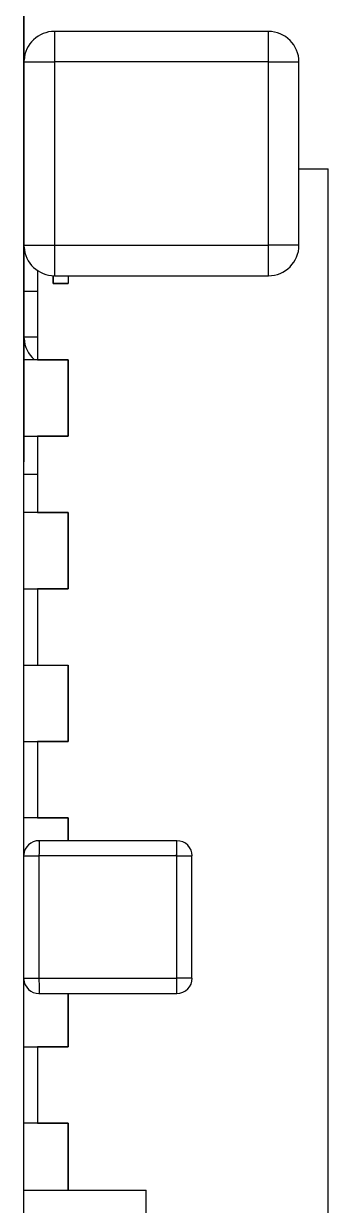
# Model space of a CAD drawing. Extents: x 77 to 183, y 92 to 133.
# Drawn here: x 175.457 to 176.453, y 106.821 to 110.691 of the extents above; entities that cross this region are included whole.
import ezdxf

# ---------------------------------------------------------------- set-up
doc = ezdxf.new("R2010")
doc.units = 0
doc.layers.add('View005', color=7, linetype='CONTINUOUS')

msp = doc.modelspace()

# ---------------------------------------------------------------- linework, layer by layer
at = {"layer": 'View005'}
for p, q in [((175.458, 97.8653), (175.458, 117.865)), ((175.458, 97.8653), (175.458, 117.865)), ((175.458, 110.765), (175.458, 109.765)), ((175.458, 110.765), (175.458, 109.765)), ((175.458, 110.765), (175.458, 109.765)), ((175.458, 110.765), (175.458, 109.765)), ((176.257, 110.665), (175.558, 110.665)), ((176.257, 110.665), (175.558, 110.665)), ((176.257, 110.665), (175.558, 110.665)), ((176.257, 110.665), (175.558, 110.665)), ((176.257, 110.665), (175.558, 110.665)), ((176.257, 110.665), (175.558, 110.665)), ((175.558, 110.565), (175.558, 109.965)), ((176.257, 110.565), (175.558, 110.565)), ((176.257, 110.565), (175.558, 110.565)), ((175.558, 110.565), (175.558, 109.965)), ((175.558, 110.565), (175.558, 109.965)), ((176.257, 110.565), (175.558, 110.565)), ((176.257, 110.565), (175.558, 110.565)), ((175.558, 110.565), (175.558, 109.965)), ((175.558, 110.565), (175.558, 109.965)), ((176.257, 110.565), (175.558, 110.565)), ((175.558, 110.565), (175.558, 109.965)), ((176.257, 110.565), (175.558, 110.565)), ((176.257, 109.965), (176.257, 110.565)), ((176.257, 109.965), (176.257, 110.565)), ((176.257, 109.965), (176.257, 110.565)), ((176.257, 109.965), (176.257, 110.565)), ((176.257, 109.965), (176.257, 110.565)), ((176.257, 109.965), (176.257, 110.565)), ((176.357, 109.965), (176.357, 110.565)), ((176.357, 109.965), (176.357, 110.565)), ((176.357, 109.965), (176.357, 110.565)), ((176.357, 109.965), (176.357, 110.565)), ((176.357, 109.965), (176.357, 110.565)), ((176.357, 109.965), (176.357, 110.565)), ((176.357, 110.215), (176.452, 110.215)), ((176.357, 110.215), (176.452, 110.215)), ((176.357, 110.215), (176.452, 110.215)), ((176.357, 110.215), (176.452, 110.215)), ((176.357, 110.215), (176.452, 110.215)), ((176.357, 110.215), (176.452, 110.215)), ((176.357, 110.215), (176.452, 110.215)), ((176.357, 110.215), (176.452, 110.215)), ((176.357, 110.215), (176.452, 110.215)), ((176.357, 110.215), (176.452, 110.215)), ((176.453, 105.215), (176.452, 110.215)), ((176.453, 105.215), (176.452, 110.215)), ((176.453, 105.215), (176.452, 110.215)), ((176.453, 105.215), (176.452, 110.215)), ((176.453, 105.215), (176.452, 110.215)), ((176.453, 105.215), (176.452, 110.215)), ((176.453, 105.215), (176.452, 110.215)), ((176.453, 105.215), (176.452, 110.215)), ((176.453, 105.215), (176.452, 110.215)), ((176.453, 105.215), (176.452, 110.215)), ((175.461, 109.94), (175.458, 109.94)), ((175.458, 109.94), (175.458, 109.94)), ((175.461, 109.94), (175.458, 109.94)), ((175.458, 109.94), (175.458, 109.94)), ((175.461, 109.94), (175.458, 109.94)), ((175.458, 109.94), (175.458, 109.94)), ((175.461, 109.94), (175.458, 109.94)), ((175.458, 109.94), (175.458, 109.94)), ((175.461, 109.94), (175.458, 109.94)), ((175.458, 109.94), (175.458, 109.94)), ((175.461, 109.94), (175.458, 109.94)), ((175.458, 109.94), (175.458, 109.94)), ((175.461, 109.94), (175.458, 109.94)), ((175.458, 109.94), (175.458, 109.94)), ((175.461, 109.94), (175.458, 109.94)), ((175.458, 109.94), (175.458, 109.94)), ((175.461, 109.94), (175.458, 109.94)), ((175.458, 109.94), (175.458, 109.94)), ((175.461, 109.94), (175.458, 109.94)), ((175.458, 109.94), (175.458, 109.94)), ((175.558, 109.965), (176.257, 109.965)), ((175.558, 109.965), (176.257, 109.965)), ((175.558, 109.965), (176.257, 109.965)), ((175.558, 109.965), (176.257, 109.965)), ((175.558, 109.965), (176.257, 109.965)), ((175.558, 109.965), (176.257, 109.965)), ((175.502, 109.882), (175.502, 109.59)), ((175.502, 109.882), (175.502, 109.59)), ((175.502, 109.882), (175.502, 109.59)), ((175.502, 109.882), (175.502, 109.59)), ((175.502, 109.882), (175.502, 109.59)), ((175.502, 109.882), (175.502, 109.59)), ((175.502, 109.882), (175.502, 109.59)), ((175.502, 109.882), (175.502, 109.59)), ((175.502, 109.882), (175.502, 109.59)), ((175.502, 109.882), (175.502, 109.59)), ((175.553, 109.865), (175.553, 109.84)), ((175.553, 109.84), (175.553, 109.865)), ((175.553, 109.865), (175.553, 109.84)), ((175.553, 109.84), (175.553, 109.865)), ((175.553, 109.865), (175.553, 109.84)), ((175.553, 109.865), (175.553, 109.84)), ((175.553, 109.84), (175.553, 109.865)), ((175.553, 109.84), (175.553, 109.865)), ((175.553, 109.865), (175.553, 109.84)), ((175.553, 109.865), (175.553, 109.84)), ((175.553, 109.84), (175.553, 109.865)), ((175.553, 109.84), (175.553, 109.865)), ((175.553, 109.865), (175.553, 109.84)), ((175.553, 109.865), (175.553, 109.84)), ((175.553, 109.84), (175.553, 109.865)), ((175.553, 109.84), (175.553, 109.865)), ((175.553, 109.865), (175.553, 109.84)), ((175.553, 109.865), (175.553, 109.84)), ((175.553, 109.84), (175.553, 109.865)), ((175.553, 109.84), (175.553, 109.865)), ((175.558, 109.865), (176.257, 109.865)), ((175.558, 109.865), (176.257, 109.865)), ((175.558, 109.865), (176.257, 109.865)), ((175.558, 109.865), (176.257, 109.865)), ((175.558, 109.865), (176.257, 109.865)), ((175.558, 109.865), (176.257, 109.865)), ((175.602, 109.865), (175.602, 109.84)), ((175.602, 109.865), (175.602, 109.84)), ((175.602, 109.865), (175.602, 109.84)), ((175.602, 109.865), (175.602, 109.84)), ((175.602, 109.865), (175.602, 109.84)), ((175.602, 109.865), (175.602, 109.84)), ((175.602, 109.865), (175.602, 109.84)), ((175.602, 109.865), (175.602, 109.84)), ((175.602, 109.865), (175.602, 109.84)), ((175.602, 109.865), (175.602, 109.84)), ((175.602, 109.865), (175.602, 109.84)), ((175.602, 109.865), (175.602, 109.84)), ((175.602, 109.865), (175.602, 109.84)), ((175.602, 109.865), (175.602, 109.84)), ((175.602, 109.865), (175.602, 109.84)), ((175.602, 109.865), (175.602, 109.84)), ((175.602, 109.865), (175.602, 109.84)), ((175.602, 109.865), (175.602, 109.84)), ((175.602, 109.865), (175.602, 109.84)), ((175.602, 109.865), (175.602, 109.84)), ((175.553, 109.84), (175.602, 109.84)), ((175.602, 109.84), (175.553, 109.84)), ((175.553, 109.84), (175.602, 109.84)), ((175.602, 109.84), (175.553, 109.84)), ((175.553, 109.84), (175.602, 109.84)), ((175.553, 109.84), (175.602, 109.84)), ((175.602, 109.84), (175.553, 109.84)), ((175.602, 109.84), (175.553, 109.84)), ((175.553, 109.84), (175.602, 109.84)), ((175.553, 109.84), (175.602, 109.84)), ((175.602, 109.84), (175.553, 109.84)), ((175.602, 109.84), (175.553, 109.84)), ((175.553, 109.84), (175.602, 109.84)), ((175.553, 109.84), (175.602, 109.84)), ((175.602, 109.84), (175.553, 109.84)), ((175.602, 109.84), (175.553, 109.84)), ((175.553, 109.84), (175.602, 109.84)), ((175.553, 109.84), (175.602, 109.84)), ((175.602, 109.84), (175.553, 109.84)), ((175.602, 109.84), (175.553, 109.84)), ((175.458, 109.815), (175.458, 109.815)), ((175.458, 109.815), (175.502, 109.815)), ((175.458, 109.815), (175.458, 109.815)), ((175.458, 109.815), (175.502, 109.815)), ((175.458, 109.815), (175.458, 109.815)), ((175.458, 109.815), (175.502, 109.815)), ((175.458, 109.815), (175.458, 109.815)), ((175.458, 109.815), (175.502, 109.815)), ((175.458, 109.815), (175.458, 109.815)), ((175.458, 109.815), (175.502, 109.815)), ((175.458, 109.815), (175.458, 109.815)), ((175.458, 109.815), (175.502, 109.815)), ((175.458, 109.815), (175.458, 109.815)), ((175.458, 109.815), (175.502, 109.815)), ((175.458, 109.815), (175.458, 109.815)), ((175.458, 109.815), (175.502, 109.815)), ((175.458, 109.815), (175.458, 109.815)), ((175.458, 109.815), (175.502, 109.815)), ((175.458, 109.815), (175.458, 109.815)), ((175.458, 109.815), (175.502, 109.815)), ((175.458, 109.765), (175.458, 109.756)), ((175.458, 109.765), (175.458, 109.756)), ((175.458, 109.765), (175.458, 109.765)), ((175.458, 109.765), (175.458, 109.756)), ((175.458, 109.765), (175.458, 109.756)), ((175.458, 109.765), (175.458, 109.765)), ((175.458, 109.756), (175.458, 109.756)), ((175.458, 109.756), (175.458, 109.756)), ((175.458, 109.733), (175.458, 109.733)), ((175.458, 109.733), (175.458, 109.733)), ((175.602, 109.59), (175.458, 109.59)), ((175.458, 109.59), (175.458, 109.59)), ((175.602, 109.59), (175.458, 109.59)), ((175.458, 109.59), (175.458, 109.59)), ((175.602, 109.59), (175.458, 109.59)), ((175.458, 109.59), (175.458, 109.59)), ((175.602, 109.59), (175.458, 109.59)), ((175.458, 109.59), (175.458, 109.59)), ((175.602, 109.59), (175.458, 109.59)), ((175.458, 109.59), (175.458, 109.59)), ((175.602, 109.59), (175.458, 109.59)), ((175.458, 109.59), (175.458, 109.59)), ((175.602, 109.59), (175.458, 109.59)), ((175.458, 109.59), (175.458, 109.59)), ((175.602, 109.59), (175.458, 109.59)), ((175.458, 109.59), (175.458, 109.59)), ((175.602, 109.59), (175.458, 109.59)), ((175.458, 109.59), (175.458, 109.59)), ((175.602, 109.59), (175.458, 109.59)), ((175.458, 109.59), (175.458, 109.59)), ((175.502, 109.59), (175.602, 109.59)), ((175.502, 109.59), (175.602, 109.59)), ((175.502, 109.59), (175.602, 109.59)), ((175.502, 109.59), (175.602, 109.59)), ((175.502, 109.59), (175.602, 109.59)), ((175.502, 109.59), (175.602, 109.59)), ((175.502, 109.59), (175.602, 109.59)), ((175.502, 109.59), (175.602, 109.59)), ((175.502, 109.59), (175.602, 109.59)), ((175.502, 109.59), (175.602, 109.59)), ((175.602, 109.34), (175.602, 109.59)), ((175.602, 109.59), (175.602, 109.34)), ((175.602, 109.34), (175.602, 109.59)), ((175.602, 109.59), (175.602, 109.34)), ((175.602, 109.34), (175.602, 109.59)), ((175.602, 109.34), (175.602, 109.59)), ((175.602, 109.59), (175.602, 109.34)), ((175.602, 109.59), (175.602, 109.34)), ((175.602, 109.34), (175.602, 109.59)), ((175.602, 109.34), (175.602, 109.59)), ((175.602, 109.59), (175.602, 109.34)), ((175.602, 109.59), (175.602, 109.34)), ((175.602, 109.34), (175.602, 109.59)), ((175.602, 109.34), (175.602, 109.59)), ((175.602, 109.59), (175.602, 109.34)), ((175.602, 109.59), (175.602, 109.34)), ((175.602, 109.34), (175.602, 109.59)), ((175.602, 109.34), (175.602, 109.59)), ((175.602, 109.59), (175.602, 109.34)), ((175.602, 109.59), (175.602, 109.34)), ((175.458, 109.34), (175.458, 109.34)), ((175.458, 109.34), (175.602, 109.34)), ((175.458, 109.34), (175.458, 109.34)), ((175.458, 109.34), (175.602, 109.34)), ((175.458, 109.34), (175.458, 109.34)), ((175.458, 109.34), (175.602, 109.34)), ((175.458, 109.34), (175.458, 109.34)), ((175.458, 109.34), (175.602, 109.34)), ((175.458, 109.34), (175.458, 109.34)), ((175.458, 109.34), (175.602, 109.34)), ((175.458, 109.34), (175.458, 109.34)), ((175.458, 109.34), (175.602, 109.34)), ((175.458, 109.34), (175.458, 109.34)), ((175.458, 109.34), (175.602, 109.34)), ((175.458, 109.34), (175.458, 109.34)), ((175.458, 109.34), (175.602, 109.34)), ((175.458, 109.34), (175.458, 109.34)), ((175.458, 109.34), (175.602, 109.34)), ((175.458, 109.34), (175.458, 109.34)), ((175.458, 109.34), (175.602, 109.34)), ((175.602, 109.34), (175.502, 109.34)), ((175.502, 109.34), (175.502, 109.09)), ((175.602, 109.34), (175.502, 109.34)), ((175.502, 109.34), (175.502, 109.09)), ((175.602, 109.34), (175.502, 109.34)), ((175.502, 109.34), (175.502, 109.09)), ((175.502, 109.34), (175.502, 109.09)), ((175.602, 109.34), (175.502, 109.34)), ((175.602, 109.34), (175.502, 109.34)), ((175.502, 109.34), (175.502, 109.09)), ((175.502, 109.34), (175.502, 109.09)), ((175.602, 109.34), (175.502, 109.34)), ((175.602, 109.34), (175.502, 109.34)), ((175.502, 109.34), (175.502, 109.09)), ((175.502, 109.34), (175.502, 109.09)), ((175.602, 109.34), (175.502, 109.34)), ((175.602, 109.34), (175.502, 109.34)), ((175.502, 109.34), (175.502, 109.09)), ((175.502, 109.34), (175.502, 109.09)), ((175.602, 109.34), (175.502, 109.34)), ((175.458, 109.256), (175.458, 109.256)), ((175.458, 109.256), (175.458, 109.256)), ((175.458, 109.215), (175.458, 109.215)), ((175.458, 109.215), (175.502, 109.215)), ((175.458, 109.215), (175.458, 109.215)), ((175.458, 109.215), (175.502, 109.215)), ((175.458, 109.215), (175.458, 109.215)), ((175.458, 109.215), (175.502, 109.215)), ((175.458, 109.215), (175.458, 109.215)), ((175.458, 109.215), (175.502, 109.215)), ((175.458, 109.215), (175.458, 109.215)), ((175.458, 109.215), (175.502, 109.215)), ((175.458, 109.215), (175.458, 109.215)), ((175.458, 109.215), (175.502, 109.215)), ((175.458, 109.215), (175.458, 109.215)), ((175.458, 109.215), (175.502, 109.215)), ((175.458, 109.215), (175.458, 109.215)), ((175.458, 109.215), (175.502, 109.215)), ((175.458, 109.215), (175.458, 109.215)), ((175.458, 109.215), (175.502, 109.215)), ((175.458, 109.215), (175.458, 109.215)), ((175.458, 109.215), (175.502, 109.215)), ((175.602, 109.09), (175.458, 109.09)), ((175.458, 109.09), (175.458, 109.09)), ((175.602, 109.09), (175.458, 109.09)), ((175.458, 109.09), (175.458, 109.09)), ((175.602, 109.09), (175.458, 109.09)), ((175.458, 109.09), (175.458, 109.09)), ((175.602, 109.09), (175.458, 109.09)), ((175.458, 109.09), (175.458, 109.09)), ((175.602, 109.09), (175.458, 109.09)), ((175.458, 109.09), (175.458, 109.09)), ((175.602, 109.09), (175.458, 109.09)), ((175.458, 109.09), (175.458, 109.09)), ((175.602, 109.09), (175.458, 109.09)), ((175.458, 109.09), (175.458, 109.09)), ((175.602, 109.09), (175.458, 109.09)), ((175.458, 109.09), (175.458, 109.09)), ((175.602, 109.09), (175.458, 109.09)), ((175.458, 109.09), (175.458, 109.09)), ((175.602, 109.09), (175.458, 109.09)), ((175.458, 109.09), (175.458, 109.09)), ((175.502, 109.09), (175.602, 109.09)), ((175.502, 109.09), (175.602, 109.09)), ((175.502, 109.09), (175.602, 109.09)), ((175.502, 109.09), (175.602, 109.09)), ((175.502, 109.09), (175.602, 109.09)), ((175.502, 109.09), (175.602, 109.09)), ((175.502, 109.09), (175.602, 109.09)), ((175.502, 109.09), (175.602, 109.09)), ((175.502, 109.09), (175.602, 109.09)), ((175.502, 109.09), (175.602, 109.09)), ((175.602, 108.84), (175.602, 109.09)), ((175.602, 109.09), (175.602, 108.84)), ((175.602, 108.84), (175.602, 109.09)), ((175.602, 109.09), (175.602, 108.84)), ((175.602, 108.84), (175.602, 109.09)), ((175.602, 108.84), (175.602, 109.09)), ((175.602, 109.09), (175.602, 108.84)), ((175.602, 109.09), (175.602, 108.84)), ((175.602, 108.84), (175.602, 109.09)), ((175.602, 108.84), (175.602, 109.09)), ((175.602, 109.09), (175.602, 108.84)), ((175.602, 109.09), (175.602, 108.84)), ((175.602, 108.84), (175.602, 109.09)), ((175.602, 108.84), (175.602, 109.09)), ((175.602, 109.09), (175.602, 108.84)), ((175.602, 109.09), (175.602, 108.84)), ((175.602, 108.84), (175.602, 109.09)), ((175.602, 108.84), (175.602, 109.09)), ((175.602, 109.09), (175.602, 108.84)), ((175.602, 109.09), (175.602, 108.84)), ((175.458, 108.84), (175.458, 108.84)), ((175.458, 108.84), (175.602, 108.84)), ((175.458, 108.84), (175.458, 108.84)), ((175.458, 108.84), (175.602, 108.84)), ((175.458, 108.84), (175.458, 108.84)), ((175.458, 108.84), (175.602, 108.84)), ((175.458, 108.84), (175.458, 108.84)), ((175.458, 108.84), (175.602, 108.84)), ((175.458, 108.84), (175.458, 108.84)), ((175.458, 108.84), (175.602, 108.84)), ((175.458, 108.84), (175.458, 108.84)), ((175.458, 108.84), (175.602, 108.84)), ((175.458, 108.84), (175.458, 108.84)), ((175.458, 108.84), (175.602, 108.84)), ((175.458, 108.84), (175.458, 108.84)), ((175.458, 108.84), (175.602, 108.84)), ((175.458, 108.84), (175.458, 108.84)), ((175.458, 108.84), (175.602, 108.84)), ((175.458, 108.84), (175.458, 108.84)), ((175.458, 108.84), (175.602, 108.84)), ((175.602, 108.84), (175.502, 108.84)), ((175.502, 108.84), (175.502, 108.59)), ((175.602, 108.84), (175.502, 108.84)), ((175.502, 108.84), (175.502, 108.59)), ((175.602, 108.84), (175.502, 108.84)), ((175.502, 108.84), (175.502, 108.59)), ((175.502, 108.84), (175.502, 108.59)), ((175.602, 108.84), (175.502, 108.84)), ((175.602, 108.84), (175.502, 108.84)), ((175.502, 108.84), (175.502, 108.59)), ((175.502, 108.84), (175.502, 108.59)), ((175.602, 108.84), (175.502, 108.84)), ((175.602, 108.84), (175.502, 108.84)), ((175.502, 108.84), (175.502, 108.59)), ((175.502, 108.84), (175.502, 108.59)), ((175.602, 108.84), (175.502, 108.84)), ((175.602, 108.84), (175.502, 108.84)), ((175.502, 108.84), (175.502, 108.59)), ((175.502, 108.84), (175.502, 108.59)), ((175.602, 108.84), (175.502, 108.84)), ((175.458, 108.59), (175.458, 108.59)), ((175.458, 108.59), (175.602, 108.59)), ((175.458, 108.59), (175.458, 108.59)), ((175.458, 108.59), (175.602, 108.59)), ((175.458, 108.59), (175.458, 108.59)), ((175.458, 108.59), (175.602, 108.59)), ((175.458, 108.59), (175.458, 108.59)), ((175.458, 108.59), (175.602, 108.59)), ((175.458, 108.59), (175.458, 108.59)), ((175.458, 108.59), (175.602, 108.59)), ((175.458, 108.59), (175.458, 108.59)), ((175.458, 108.59), (175.602, 108.59)), ((175.458, 108.59), (175.458, 108.59)), ((175.458, 108.59), (175.602, 108.59)), ((175.458, 108.59), (175.458, 108.59)), ((175.458, 108.59), (175.602, 108.59)), ((175.458, 108.59), (175.458, 108.59)), ((175.458, 108.59), (175.602, 108.59)), ((175.458, 108.59), (175.458, 108.59)), ((175.458, 108.59), (175.602, 108.59)), ((175.502, 108.59), (175.602, 108.59)), ((175.502, 108.59), (175.602, 108.59)), ((175.502, 108.59), (175.602, 108.59)), ((175.502, 108.59), (175.602, 108.59)), ((175.502, 108.59), (175.602, 108.59)), ((175.502, 108.59), (175.602, 108.59)), ((175.502, 108.59), (175.602, 108.59)), ((175.502, 108.59), (175.602, 108.59)), ((175.502, 108.59), (175.602, 108.59)), ((175.502, 108.59), (175.602, 108.59)), ((175.602, 108.34), (175.602, 108.59)), ((175.602, 108.59), (175.602, 108.34)), ((175.602, 108.34), (175.602, 108.59)), ((175.602, 108.59), (175.602, 108.34)), ((175.602, 108.34), (175.602, 108.59)), ((175.602, 108.34), (175.602, 108.59)), ((175.602, 108.59), (175.602, 108.34)), ((175.602, 108.59), (175.602, 108.34)), ((175.602, 108.34), (175.602, 108.59)), ((175.602, 108.34), (175.602, 108.59)), ((175.602, 108.59), (175.602, 108.34)), ((175.602, 108.59), (175.602, 108.34)), ((175.602, 108.34), (175.602, 108.59)), ((175.602, 108.34), (175.602, 108.59)), ((175.602, 108.59), (175.602, 108.34)), ((175.602, 108.59), (175.602, 108.34)), ((175.602, 108.34), (175.602, 108.59)), ((175.602, 108.34), (175.602, 108.59)), ((175.602, 108.59), (175.602, 108.34)), ((175.602, 108.59), (175.602, 108.34)), ((175.458, 108.34), (175.458, 108.34)), ((175.458, 108.34), (175.602, 108.34)), ((175.458, 108.34), (175.458, 108.34)), ((175.458, 108.34), (175.602, 108.34)), ((175.458, 108.34), (175.458, 108.34)), ((175.458, 108.34), (175.602, 108.34)), ((175.458, 108.34), (175.458, 108.34)), ((175.458, 108.34), (175.602, 108.34)), ((175.458, 108.34), (175.458, 108.34)), ((175.458, 108.34), (175.602, 108.34)), ((175.458, 108.34), (175.458, 108.34)), ((175.458, 108.34), (175.602, 108.34)), ((175.458, 108.34), (175.458, 108.34)), ((175.458, 108.34), (175.602, 108.34)), ((175.458, 108.34), (175.458, 108.34)), ((175.458, 108.34), (175.602, 108.34)), ((175.458, 108.34), (175.458, 108.34)), ((175.458, 108.34), (175.602, 108.34)), ((175.458, 108.34), (175.458, 108.34)), ((175.458, 108.34), (175.602, 108.34)), ((175.602, 108.34), (175.502, 108.34)), ((175.502, 108.34), (175.502, 108.09)), ((175.602, 108.34), (175.502, 108.34)), ((175.502, 108.34), (175.502, 108.09)), ((175.602, 108.34), (175.502, 108.34)), ((175.502, 108.34), (175.502, 108.09)), ((175.502, 108.34), (175.502, 108.09)), ((175.602, 108.34), (175.502, 108.34)), ((175.602, 108.34), (175.502, 108.34)), ((175.502, 108.34), (175.502, 108.09)), ((175.502, 108.34), (175.502, 108.09)), ((175.602, 108.34), (175.502, 108.34)), ((175.602, 108.34), (175.502, 108.34)), ((175.502, 108.34), (175.502, 108.09)), ((175.502, 108.34), (175.502, 108.09)), ((175.602, 108.34), (175.502, 108.34)), ((175.602, 108.34), (175.502, 108.34)), ((175.502, 108.34), (175.502, 108.09)), ((175.502, 108.34), (175.502, 108.09)), ((175.602, 108.34), (175.502, 108.34)), ((175.602, 108.09), (175.458, 108.09)), ((175.458, 108.09), (175.458, 108.09)), ((175.602, 108.09), (175.458, 108.09)), ((175.458, 108.09), (175.458, 108.09)), ((175.602, 108.09), (175.458, 108.09)), ((175.458, 108.09), (175.458, 108.09)), ((175.602, 108.09), (175.458, 108.09)), ((175.458, 108.09), (175.458, 108.09)), ((175.602, 108.09), (175.458, 108.09)), ((175.458, 108.09), (175.458, 108.09)), ((175.602, 108.09), (175.458, 108.09)), ((175.458, 108.09), (175.458, 108.09)), ((175.602, 108.09), (175.458, 108.09)), ((175.458, 108.09), (175.458, 108.09)), ((175.602, 108.09), (175.458, 108.09)), ((175.458, 108.09), (175.458, 108.09)), ((175.602, 108.09), (175.458, 108.09)), ((175.458, 108.09), (175.458, 108.09)), ((175.602, 108.09), (175.458, 108.09)), ((175.458, 108.09), (175.458, 108.09)), ((175.502, 108.09), (175.602, 108.09)), ((175.502, 108.09), (175.602, 108.09)), ((175.502, 108.09), (175.602, 108.09)), ((175.502, 108.09), (175.602, 108.09)), ((175.502, 108.09), (175.602, 108.09)), ((175.502, 108.09), (175.602, 108.09)), ((175.502, 108.09), (175.602, 108.09)), ((175.502, 108.09), (175.602, 108.09)), ((175.502, 108.09), (175.602, 108.09)), ((175.502, 108.09), (175.602, 108.09)), ((175.602, 108.015), (175.602, 108.09)), ((175.602, 108.09), (175.602, 108.015)), ((175.602, 108.015), (175.602, 108.09)), ((175.602, 108.09), (175.602, 108.015)), ((175.602, 108.015), (175.602, 108.09)), ((175.602, 108.015), (175.602, 108.09)), ((175.602, 108.09), (175.602, 108.015)), ((175.602, 108.09), (175.602, 108.015)), ((175.602, 108.015), (175.602, 108.09)), ((175.602, 108.015), (175.602, 108.09)), ((175.602, 108.09), (175.602, 108.015)), ((175.602, 108.09), (175.602, 108.015)), ((175.602, 108.015), (175.602, 108.09)), ((175.602, 108.015), (175.602, 108.09)), ((175.602, 108.09), (175.602, 108.015)), ((175.602, 108.09), (175.602, 108.015)), ((175.602, 108.015), (175.602, 108.09)), ((175.602, 108.015), (175.602, 108.09)), ((175.602, 108.09), (175.602, 108.015)), ((175.602, 108.09), (175.602, 108.015)), ((175.958, 108.015), (175.507, 108.015)), ((175.958, 108.015), (175.507, 108.015)), ((175.958, 108.015), (175.507, 108.015)), ((175.958, 108.015), (175.507, 108.015)), ((175.958, 108.015), (175.507, 108.015)), ((175.958, 108.015), (175.507, 108.015)), ((175.507, 107.965), (175.507, 107.565)), ((175.958, 107.965), (175.507, 107.965)), ((175.958, 107.965), (175.507, 107.965)), ((175.507, 107.965), (175.507, 107.565)), ((175.507, 107.965), (175.507, 107.565)), ((175.958, 107.965), (175.507, 107.965)), ((175.958, 107.965), (175.507, 107.965)), ((175.507, 107.965), (175.507, 107.565)), ((175.507, 107.965), (175.507, 107.565)), ((175.958, 107.965), (175.507, 107.965)), ((175.507, 107.965), (175.507, 107.565)), ((175.958, 107.965), (175.507, 107.965)), ((175.958, 107.565), (175.958, 107.965)), ((175.958, 107.565), (175.958, 107.965)), ((175.958, 107.565), (175.958, 107.965)), ((175.958, 107.565), (175.958, 107.965)), ((175.958, 107.565), (175.958, 107.965)), ((175.958, 107.565), (175.958, 107.965)), ((176.007, 107.565), (176.007, 107.965)), ((176.007, 107.565), (176.007, 107.965)), ((176.007, 107.565), (176.007, 107.965)), ((176.007, 107.565), (176.007, 107.965)), ((176.007, 107.565), (176.007, 107.965)), ((176.007, 107.565), (176.007, 107.965)), ((175.458, 107.865), (175.458, 107.865)), ((175.458, 107.865), (175.458, 107.865)), ((175.507, 107.565), (175.958, 107.565)), ((175.507, 107.565), (175.958, 107.565)), ((175.507, 107.565), (175.958, 107.565)), ((175.507, 107.565), (175.958, 107.565)), ((175.507, 107.565), (175.958, 107.565)), ((175.507, 107.565), (175.958, 107.565)), ((175.507, 107.515), (175.958, 107.515)), ((175.507, 107.515), (175.958, 107.515)), ((175.507, 107.515), (175.958, 107.515)), ((175.507, 107.515), (175.958, 107.515)), ((175.507, 107.515), (175.958, 107.515)), ((175.507, 107.515), (175.958, 107.515)), ((175.602, 107.34), (175.602, 107.515)), ((175.602, 107.515), (175.602, 107.34)), ((175.602, 107.34), (175.602, 107.515)), ((175.602, 107.515), (175.602, 107.34)), ((175.602, 107.34), (175.602, 107.515)), ((175.602, 107.34), (175.602, 107.515)), ((175.602, 107.515), (175.602, 107.34)), ((175.602, 107.515), (175.602, 107.34)), ((175.602, 107.34), (175.602, 107.515)), ((175.602, 107.34), (175.602, 107.515)), ((175.602, 107.515), (175.602, 107.34)), ((175.602, 107.515), (175.602, 107.34)), ((175.602, 107.34), (175.602, 107.515)), ((175.602, 107.34), (175.602, 107.515)), ((175.602, 107.515), (175.602, 107.34)), ((175.602, 107.515), (175.602, 107.34)), ((175.602, 107.34), (175.602, 107.515)), ((175.602, 107.34), (175.602, 107.515)), ((175.602, 107.515), (175.602, 107.34)), ((175.602, 107.515), (175.602, 107.34)), ((175.458, 107.34), (175.458, 107.34)), ((175.458, 107.34), (175.602, 107.34)), ((175.458, 107.34), (175.458, 107.34)), ((175.458, 107.34), (175.602, 107.34)), ((175.458, 107.34), (175.458, 107.34)), ((175.458, 107.34), (175.602, 107.34)), ((175.458, 107.34), (175.458, 107.34)), ((175.458, 107.34), (175.602, 107.34)), ((175.458, 107.34), (175.458, 107.34)), ((175.458, 107.34), (175.602, 107.34)), ((175.458, 107.34), (175.458, 107.34)), ((175.458, 107.34), (175.602, 107.34)), ((175.458, 107.34), (175.458, 107.34)), ((175.458, 107.34), (175.602, 107.34)), ((175.458, 107.34), (175.458, 107.34)), ((175.458, 107.34), (175.602, 107.34)), ((175.458, 107.34), (175.458, 107.34)), ((175.458, 107.34), (175.602, 107.34)), ((175.458, 107.34), (175.458, 107.34)), ((175.458, 107.34), (175.602, 107.34)), ((175.602, 107.34), (175.502, 107.34)), ((175.502, 107.34), (175.502, 107.09)), ((175.602, 107.34), (175.502, 107.34)), ((175.502, 107.34), (175.502, 107.09)), ((175.602, 107.34), (175.502, 107.34)), ((175.502, 107.34), (175.502, 107.09)), ((175.502, 107.34), (175.502, 107.09)), ((175.602, 107.34), (175.502, 107.34)), ((175.602, 107.34), (175.502, 107.34)), ((175.502, 107.34), (175.502, 107.09)), ((175.502, 107.34), (175.502, 107.09)), ((175.602, 107.34), (175.502, 107.34)), ((175.602, 107.34), (175.502, 107.34)), ((175.502, 107.34), (175.502, 107.09)), ((175.502, 107.34), (175.502, 107.09)), ((175.602, 107.34), (175.502, 107.34)), ((175.602, 107.34), (175.502, 107.34)), ((175.502, 107.34), (175.502, 107.09)), ((175.502, 107.34), (175.502, 107.09)), ((175.602, 107.34), (175.502, 107.34)), ((175.602, 107.09), (175.458, 107.09)), ((175.458, 107.09), (175.458, 107.09)), ((175.602, 107.09), (175.458, 107.09)), ((175.458, 107.09), (175.458, 107.09)), ((175.602, 107.09), (175.458, 107.09)), ((175.458, 107.09), (175.458, 107.09)), ((175.602, 107.09), (175.458, 107.09)), ((175.458, 107.09), (175.458, 107.09)), ((175.602, 107.09), (175.458, 107.09)), ((175.458, 107.09), (175.458, 107.09)), ((175.602, 107.09), (175.458, 107.09)), ((175.458, 107.09), (175.458, 107.09)), ((175.602, 107.09), (175.458, 107.09)), ((175.458, 107.09), (175.458, 107.09)), ((175.602, 107.09), (175.458, 107.09)), ((175.458, 107.09), (175.458, 107.09)), ((175.602, 107.09), (175.458, 107.09)), ((175.458, 107.09), (175.458, 107.09)), ((175.602, 107.09), (175.458, 107.09)), ((175.458, 107.09), (175.458, 107.09)), ((175.502, 107.09), (175.602, 107.09)), ((175.502, 107.09), (175.602, 107.09)), ((175.502, 107.09), (175.602, 107.09)), ((175.502, 107.09), (175.602, 107.09)), ((175.502, 107.09), (175.602, 107.09)), ((175.502, 107.09), (175.602, 107.09)), ((175.502, 107.09), (175.602, 107.09)), ((175.502, 107.09), (175.602, 107.09)), ((175.502, 107.09), (175.602, 107.09)), ((175.502, 107.09), (175.602, 107.09)), ((175.602, 106.871), (175.602, 107.09)), ((175.602, 107.09), (175.602, 106.871)), ((175.602, 106.871), (175.602, 107.09)), ((175.602, 107.09), (175.602, 106.871)), ((175.602, 106.871), (175.602, 107.09)), ((175.602, 106.871), (175.602, 107.09)), ((175.602, 107.09), (175.602, 106.871)), ((175.602, 107.09), (175.602, 106.871)), ((175.602, 106.871), (175.602, 107.09)), ((175.602, 106.871), (175.602, 107.09)), ((175.602, 107.09), (175.602, 106.871)), ((175.602, 107.09), (175.602, 106.871)), ((175.602, 106.871), (175.602, 107.09)), ((175.602, 106.871), (175.602, 107.09)), ((175.602, 107.09), (175.602, 106.871)), ((175.602, 107.09), (175.602, 106.871)), ((175.602, 106.871), (175.602, 107.09)), ((175.602, 106.871), (175.602, 107.09)), ((175.602, 107.09), (175.602, 106.871)), ((175.602, 107.09), (175.602, 106.871)), ((175.458, 106.871), (175.458, 106.871)), ((175.458, 106.871), (175.857, 106.871)), ((175.458, 106.871), (175.458, 106.871)), ((175.458, 106.871), (175.857, 106.871)), ((175.857, 106.671), (175.857, 106.871)), ((175.857, 106.671), (175.857, 106.871))]:
    msp.add_line(p, q, dxfattribs=at)
for centre, radius, start, end in [((175.558, 110.565), 0.1, 90, 176.6), ((175.558, 110.565), 0.1, 90, 176.6), ((175.558, 110.565), 0.1, 90, 176.6), ((175.558, 110.565), 0.1, 90, 176.6), ((175.558, 110.565), 0.1, 90, 176.6), ((175.558, 110.565), 0.1, 90, 176.6), ((175.558, 110.565), 0.1, 90, 176.6), ((175.558, 110.565), 0.1, 90, 176.6), ((176.257, 110.565), 0.1, 0, 90), ((176.257, 110.565), 0.1, 0, 90), ((176.257, 110.565), 0.1, 0, 90), ((176.257, 110.565), 0.1, 0, 90), ((176.257, 110.565), 0.1, 0, 90), ((176.257, 110.565), 0.1, 0, 90), ((176.257, 110.565), 0.1, 0, 90), ((176.257, 110.565), 0.1, 0, 90), ((175.558, 110.565), 0.1, 179.744, 180), ((175.558, 110.565), 0.1, 179.744, 180), ((175.558, 110.565), 0.1, 179.744, 180), ((175.558, 110.565), 0.1, 179.744, 180), ((175.558, 110.565), 0.1, 179.744, 180), ((175.558, 110.565), 0.1, 179.744, 180), ((175.558, 110.565), 0.1, 179.744, 180), ((175.558, 110.565), 0.1, 179.744, 180), ((175.558, 109.965), 0.1, 180, -179.744), ((175.558, 109.965), 0.1, 180, -179.744), ((175.558, 109.965), 0.1, -180, -179.744), ((175.558, 109.965), 0.1, -180, -179.744), ((175.558, 109.965), 0.1, -180, -179.744), ((175.558, 109.965), 0.1, -180, -179.744), ((175.558, 109.965), 0.1, 180, -179.744), ((175.558, 109.965), 0.1, 180, -179.744), ((175.558, 109.965), 0.1, -176.6, -90), ((175.558, 109.965), 0.1, -176.6, -90), ((175.558, 109.965), 0.1, -176.6, -90), ((175.558, 109.965), 0.1, -176.6, -90), ((175.558, 109.965), 0.1, -176.6, -90), ((175.558, 109.965), 0.1, -176.6, -90), ((175.558, 109.965), 0.1, -176.6, -90), ((175.558, 109.965), 0.1, -176.6, -90), ((176.257, 109.965), 0.1, -90, 0), ((176.257, 109.965), 0.1, -90, 0), ((176.257, 109.965), 0.1, -90, 0), ((176.257, 109.965), 0.1, -90, 0), ((176.257, 109.965), 0.1, -90, 0), ((176.257, 109.965), 0.1, -90, 0), ((176.257, 109.965), 0.1, -90, 0), ((176.257, 109.965), 0.1, -90, 0), ((175.558, 109.665), 0.1, 180, -179.744), ((175.558, 109.665), 0.1, 180, -179.744), ((175.558, 109.665), 0.1, -180, -179.744), ((175.558, 109.665), 0.1, -180, -179.744), ((175.558, 109.665), 0.1, -180, -179.744), ((175.558, 109.665), 0.1, -180, -179.744), ((175.558, 109.665), 0.1, 180, -179.744), ((175.558, 109.665), 0.1, 180, -179.744), ((175.558, 109.665), 0.1, -176.6, -131.41), ((175.558, 109.665), 0.1, -176.6, -131.41), ((175.558, 109.665), 0.1, -176.6, -131.41), ((175.558, 109.665), 0.1, -176.6, -131.41), ((175.558, 109.665), 0.1, -176.6, -131.41), ((175.558, 109.665), 0.1, -176.6, -131.41), ((175.558, 109.665), 0.1, -176.6, -131.41), ((175.558, 109.665), 0.1, -176.6, -131.41), ((175.507, 107.965), 0.05, 90, 175.191), ((175.507, 107.965), 0.05, 90, 175.191), ((175.507, 107.965), 0.05, 90, 175.191), ((175.507, 107.965), 0.05, 90, 175.191), ((175.507, 107.965), 0.05, 90, 175.191), ((175.507, 107.965), 0.05, 90, 175.191), ((175.507, 107.965), 0.05, 90, 175.191), ((175.507, 107.965), 0.05, 90, 175.191), ((175.958, 107.965), 0.05, 0, 90), ((175.958, 107.965), 0.05, 0, 90), ((175.958, 107.965), 0.05, 0, 90), ((175.958, 107.965), 0.05, 0, 90), ((175.958, 107.965), 0.05, 0, 90), ((175.958, 107.965), 0.05, 0, 90), ((175.958, 107.965), 0.05, 0, 90), ((175.958, 107.965), 0.05, 0, 90), ((175.507, 107.965), 0.05, 179.638, -180), ((175.507, 107.965), 0.05, 179.638, -180), ((175.507, 107.965), 0.05, 179.638, 180), ((175.507, 107.965), 0.05, 179.638, 180), ((175.507, 107.965), 0.05, 179.638, 180), ((175.507, 107.965), 0.05, 179.638, 180), ((175.507, 107.965), 0.05, 179.638, -180), ((175.507, 107.965), 0.05, 179.638, -180), ((175.507, 107.565), 0.05, 180, -179.638), ((175.507, 107.565), 0.05, 180, -179.638), ((175.507, 107.565), 0.05, -180, -179.638), ((175.507, 107.565), 0.05, -180, -179.638), ((175.507, 107.565), 0.05, -180, -179.638), ((175.507, 107.565), 0.05, -180, -179.638), ((175.507, 107.565), 0.05, 180, -179.638), ((175.507, 107.565), 0.05, 180, -179.638), ((175.507, 107.565), 0.05, -175.191, -90), ((175.507, 107.565), 0.05, -175.191, -90), ((175.507, 107.565), 0.05, -175.191, -90), ((175.507, 107.565), 0.05, -175.191, -90), ((175.507, 107.565), 0.05, -175.191, -90), ((175.507, 107.565), 0.05, -175.191, -90), ((175.507, 107.565), 0.05, -175.191, -90), ((175.507, 107.565), 0.05, -175.191, -90), ((175.958, 107.565), 0.05, -90, 0), ((175.958, 107.565), 0.05, -90, 0), ((175.958, 107.565), 0.05, -90, 0), ((175.958, 107.565), 0.05, -90, 0), ((175.958, 107.565), 0.05, -90, 0), ((175.958, 107.565), 0.05, -90, 0), ((175.958, 107.565), 0.05, -90, 0), ((175.958, 107.565), 0.05, -90, 0)]:
    msp.add_arc(centre, radius, start, end, dxfattribs=at)
for points, degree in [([(175.558, 110.665), (175.557, 110.666), (175.558, 110.619), (175.558, 110.565)], 3), ([(175.558, 110.665), (175.557, 110.666), (175.558, 110.619), (175.558, 110.565)], 3), ([(175.558, 110.665), (175.557, 110.666), (175.558, 110.619), (175.558, 110.565)], 3), ([(175.558, 110.665), (175.557, 110.666), (175.558, 110.619), (175.558, 110.565)], 3), ([(175.558, 110.665), (175.557, 110.666), (175.558, 110.619), (175.558, 110.565)], 3), ([(175.558, 110.665), (175.557, 110.666), (175.558, 110.619), (175.558, 110.565)], 3), ([(176.257, 110.565), (176.258, 110.619), (176.257, 110.666), (176.257, 110.665)], 3), ([(176.257, 110.565), (176.258, 110.619), (176.257, 110.666), (176.257, 110.665)], 3), ([(176.257, 110.565), (176.258, 110.619), (176.257, 110.666), (176.257, 110.665)], 3), ([(176.257, 110.565), (176.258, 110.619), (176.257, 110.666), (176.257, 110.665)], 3), ([(176.257, 110.565), (176.257, 110.619), (176.258, 110.666), (176.257, 110.665)], 3), ([(176.257, 110.565), (176.257, 110.619), (176.258, 110.666), (176.257, 110.665)], 3), ([(175.458, 110.565), (175.458, 110.565)], 1), ([(175.458, 110.565), (175.46, 110.565), (175.506, 110.565), (175.558, 110.565)], 3), ([(175.458, 110.565), (175.458, 110.565)], 1), ([(175.458, 110.565), (175.46, 110.565), (175.506, 110.565), (175.558, 110.565)], 3), ([(175.458, 110.565), (175.458, 110.565)], 1), ([(175.458, 110.565), (175.46, 110.565), (175.506, 110.565), (175.558, 110.565)], 3), ([(175.458, 110.565), (175.458, 110.565)], 1), ([(175.458, 110.565), (175.46, 110.565), (175.506, 110.565), (175.558, 110.565)], 3), ([(175.458, 110.565), (175.458, 110.565)], 1), ([(175.458, 110.565), (175.46, 110.565), (175.506, 110.565), (175.558, 110.565)], 3), ([(175.458, 110.565), (175.458, 110.565)], 1), ([(175.458, 110.565), (175.46, 110.565), (175.506, 110.565), (175.558, 110.565)], 3), ([(176.257, 110.565), (176.311, 110.565), (176.359, 110.565), (176.357, 110.565)], 3), ([(176.257, 110.565), (176.311, 110.565), (176.359, 110.565), (176.357, 110.565)], 3), ([(176.257, 110.565), (176.311, 110.565), (176.359, 110.565), (176.357, 110.565)], 3), ([(176.257, 110.565), (176.311, 110.565), (176.359, 110.565), (176.357, 110.565)], 3), ([(176.257, 110.565), (176.311, 110.565), (176.359, 110.565), (176.357, 110.565)], 3), ([(176.257, 110.565), (176.311, 110.565), (176.359, 110.565), (176.357, 110.565)], 3), ([(175.458, 109.965), (175.458, 109.965)], 1), ([(175.458, 109.965), (175.46, 109.965), (175.506, 109.965), (175.558, 109.965)], 3), ([(175.458, 109.965), (175.458, 109.965)], 1), ([(175.458, 109.965), (175.46, 109.965), (175.506, 109.965), (175.558, 109.965)], 3), ([(175.458, 109.965), (175.458, 109.965)], 1), ([(175.458, 109.965), (175.46, 109.965), (175.506, 109.965), (175.558, 109.965)], 3), ([(175.458, 109.965), (175.458, 109.965)], 1), ([(175.458, 109.965), (175.46, 109.965), (175.506, 109.965), (175.558, 109.965)], 3), ([(175.458, 109.965), (175.458, 109.965)], 1), ([(175.458, 109.965), (175.46, 109.965), (175.506, 109.965), (175.558, 109.965)], 3), ([(175.458, 109.965), (175.458, 109.965)], 1), ([(175.458, 109.965), (175.46, 109.965), (175.506, 109.965), (175.558, 109.965)], 3), ([(175.558, 109.965), (175.557, 109.912), (175.558, 109.864), (175.558, 109.865)], 3), ([(175.558, 109.965), (175.557, 109.912), (175.558, 109.864), (175.558, 109.865)], 3), ([(175.558, 109.965), (175.557, 109.912), (175.558, 109.864), (175.558, 109.865)], 3), ([(175.558, 109.965), (175.557, 109.912), (175.558, 109.864), (175.558, 109.865)], 3), ([(175.558, 109.965), (175.557, 109.912), (175.558, 109.864), (175.558, 109.865)], 3), ([(175.558, 109.965), (175.557, 109.912), (175.558, 109.864), (175.558, 109.865)], 3), ([(176.357, 109.965), (176.359, 109.965), (176.311, 109.965), (176.257, 109.965)], 3), ([(176.357, 109.965), (176.359, 109.965), (176.311, 109.965), (176.257, 109.965)], 3), ([(176.257, 109.865), (176.258, 109.864), (176.257, 109.912), (176.257, 109.965)], 3), ([(176.257, 109.865), (176.258, 109.864), (176.257, 109.912), (176.257, 109.965)], 3), ([(176.357, 109.965), (176.359, 109.965), (176.311, 109.965), (176.257, 109.965)], 3), ([(176.357, 109.965), (176.359, 109.965), (176.311, 109.965), (176.257, 109.965)], 3), ([(176.257, 109.865), (176.258, 109.864), (176.257, 109.912), (176.257, 109.965)], 3), ([(176.257, 109.865), (176.258, 109.864), (176.257, 109.912), (176.257, 109.965)], 3), ([(176.357, 109.965), (176.359, 109.965), (176.311, 109.965), (176.257, 109.965)], 3), ([(176.257, 109.865), (176.257, 109.864), (176.258, 109.912), (176.257, 109.965)], 3), ([(176.357, 109.965), (176.359, 109.965), (176.311, 109.965), (176.257, 109.965)], 3), ([(176.257, 109.865), (176.257, 109.864), (176.258, 109.912), (176.257, 109.965)], 3), ([(175.458, 109.756), (175.458, 109.733)], 1), ([(175.458, 109.756), (175.458, 109.733)], 1), ([(175.458, 109.756), (175.458, 109.733)], 1), ([(175.458, 109.756), (175.458, 109.733)], 1), ([(175.458, 109.665), (175.458, 109.665)], 1), ([(175.458, 109.665), (175.462, 109.665), (175.502, 109.665)], 2), ([(175.458, 109.665), (175.458, 109.665)], 1), ([(175.458, 109.665), (175.462, 109.665), (175.502, 109.665)], 2), ([(175.458, 109.665), (175.458, 109.665)], 1), ([(175.458, 109.665), (175.462, 109.665), (175.502, 109.665)], 2), ([(175.458, 109.665), (175.458, 109.665)], 1), ([(175.458, 109.665), (175.462, 109.665), (175.502, 109.665)], 2), ([(175.458, 109.665), (175.458, 109.665)], 1), ([(175.458, 109.665), (175.462, 109.665), (175.502, 109.665)], 2), ([(175.458, 109.665), (175.458, 109.665)], 1), ([(175.458, 109.665), (175.462, 109.665), (175.502, 109.665)], 2), ([(175.507, 108.015), (175.507, 108.016), (175.508, 107.992), (175.507, 107.965)], 3), ([(175.507, 108.015), (175.507, 108.016), (175.508, 107.992), (175.507, 107.965)], 3), ([(175.507, 108.015), (175.507, 108.016), (175.508, 107.992), (175.507, 107.965)], 3), ([(175.507, 108.015), (175.507, 108.016), (175.508, 107.992), (175.507, 107.965)], 3), ([(175.507, 108.015), (175.507, 108.016), (175.508, 107.992), (175.507, 107.965)], 3), ([(175.507, 108.015), (175.507, 108.016), (175.508, 107.992), (175.507, 107.965)], 3), ([(175.957, 107.965), (175.958, 107.992), (175.957, 108.016), (175.958, 108.015)], 3), ([(175.957, 107.965), (175.958, 107.992), (175.957, 108.016), (175.958, 108.015)], 3), ([(175.957, 107.965), (175.958, 107.992), (175.957, 108.016), (175.958, 108.015)], 3), ([(175.957, 107.965), (175.958, 107.992), (175.957, 108.016), (175.958, 108.015)], 3), ([(175.958, 107.965), (175.957, 107.992), (175.958, 108.016), (175.958, 108.015)], 3), ([(175.958, 107.965), (175.957, 107.992), (175.958, 108.016), (175.958, 108.015)], 3), ([(175.458, 107.965), (175.458, 107.965)], 1), ([(175.458, 107.965), (175.459, 107.965), (175.482, 107.965), (175.508, 107.965)], 3), ([(175.458, 107.965), (175.458, 107.965)], 1), ([(175.458, 107.965), (175.459, 107.965), (175.482, 107.965), (175.508, 107.965)], 3), ([(175.458, 107.965), (175.458, 107.965)], 1), ([(175.458, 107.965), (175.459, 107.965), (175.482, 107.965), (175.508, 107.965)], 3), ([(175.458, 107.965), (175.458, 107.965)], 1), ([(175.458, 107.965), (175.459, 107.965), (175.482, 107.965), (175.508, 107.965)], 3), ([(175.458, 107.965), (175.458, 107.965)], 1), ([(175.458, 107.965), (175.459, 107.965), (175.482, 107.965), (175.507, 107.965)], 3), ([(175.458, 107.965), (175.458, 107.965)], 1), ([(175.458, 107.965), (175.459, 107.965), (175.482, 107.965), (175.507, 107.965)], 3), ([(175.957, 107.965), (175.984, 107.965), (176.008, 107.965), (176.007, 107.965)], 3), ([(175.957, 107.965), (175.984, 107.965), (176.008, 107.965), (176.007, 107.965)], 3), ([(175.957, 107.965), (175.984, 107.965), (176.008, 107.965), (176.007, 107.965)], 3), ([(175.957, 107.965), (175.984, 107.965), (176.008, 107.965), (176.007, 107.965)], 3), ([(175.958, 107.965), (175.984, 107.965), (176.008, 107.965), (176.008, 107.965)], 3), ([(175.958, 107.965), (175.984, 107.965), (176.008, 107.965), (176.008, 107.965)], 3), ([(175.458, 107.565), (175.458, 107.565)], 1), ([(175.458, 107.565), (175.459, 107.565), (175.482, 107.565), (175.508, 107.565)], 3), ([(175.458, 107.565), (175.458, 107.565)], 1), ([(175.458, 107.565), (175.459, 107.565), (175.482, 107.565), (175.508, 107.565)], 3), ([(175.458, 107.565), (175.458, 107.565)], 1), ([(175.458, 107.565), (175.459, 107.565), (175.482, 107.565), (175.508, 107.565)], 3), ([(175.458, 107.565), (175.458, 107.565)], 1), ([(175.458, 107.565), (175.459, 107.565), (175.482, 107.565), (175.508, 107.565)], 3), ([(175.458, 107.565), (175.458, 107.565)], 1), ([(175.458, 107.565), (175.459, 107.565), (175.482, 107.565), (175.507, 107.565)], 3), ([(175.458, 107.565), (175.458, 107.565)], 1), ([(175.458, 107.565), (175.459, 107.565), (175.482, 107.565), (175.507, 107.565)], 3), ([(175.507, 107.565), (175.507, 107.539), (175.508, 107.515), (175.507, 107.515)], 3), ([(175.507, 107.565), (175.507, 107.539), (175.508, 107.515), (175.507, 107.515)], 3), ([(175.507, 107.565), (175.507, 107.539), (175.508, 107.515), (175.507, 107.515)], 3), ([(175.507, 107.565), (175.507, 107.539), (175.508, 107.515), (175.507, 107.515)], 3), ([(175.507, 107.565), (175.507, 107.539), (175.508, 107.515), (175.507, 107.515)], 3), ([(175.507, 107.565), (175.507, 107.539), (175.508, 107.515), (175.507, 107.515)], 3), ([(176.007, 107.565), (176.008, 107.565), (175.984, 107.565), (175.957, 107.565)], 3), ([(176.007, 107.565), (176.008, 107.565), (175.984, 107.565), (175.957, 107.565)], 3), ([(175.957, 107.515), (175.958, 107.515), (175.957, 107.539), (175.958, 107.565)], 3), ([(175.957, 107.515), (175.958, 107.515), (175.957, 107.539), (175.958, 107.565)], 3), ([(176.007, 107.565), (176.008, 107.565), (175.984, 107.565), (175.957, 107.565)], 3), ([(176.007, 107.565), (176.008, 107.565), (175.984, 107.565), (175.957, 107.565)], 3), ([(175.957, 107.515), (175.958, 107.515), (175.957, 107.539), (175.958, 107.565)], 3), ([(175.957, 107.515), (175.958, 107.515), (175.957, 107.539), (175.958, 107.565)], 3), ([(175.958, 107.515), (175.957, 107.515), (175.958, 107.539), (175.958, 107.565)], 3), ([(175.958, 107.515), (175.957, 107.515), (175.958, 107.539), (175.958, 107.565)], 3), ([(176.008, 107.565), (176.008, 107.565), (175.984, 107.565), (175.958, 107.565)], 3), ([(176.008, 107.565), (176.008, 107.565), (175.984, 107.565), (175.958, 107.565)], 3)]:
    msp.add_open_spline(points, degree=degree, dxfattribs=at)
for points, degree, knots in [([(175.458, 109.733), (175.458, 109.732), (175.458, 109.73), (175.458, 109.729), (175.458, 109.723), (175.458, 109.714), (175.458, 109.701), (175.458, 109.686), (175.458, 109.669), (175.458, 109.648), (175.458, 109.625), (175.458, 109.601), (175.458, 109.574), (175.458, 109.477), (175.458, 109.352), (175.458, 109.256)], 3, [1.5708, 1.5708, 1.5708, 1.5708, 1.72055, 1.72055, 1.72055, 2.02006, 2.02006, 2.02006, 2.31957, 2.31957, 2.31957, 2.61909, 2.61909, 2.61909, 3.66737, 3.66737, 3.66737, 3.66737]), ([(175.458, 109.733), (175.458, 109.732), (175.458, 109.73), (175.458, 109.729), (175.458, 109.723), (175.458, 109.714), (175.458, 109.701), (175.458, 109.686), (175.458, 109.669), (175.458, 109.648), (175.458, 109.625), (175.458, 109.601), (175.458, 109.574), (175.458, 109.477), (175.458, 109.352), (175.458, 109.256)], 3, [1.5708, 1.5708, 1.5708, 1.5708, 1.72055, 1.72055, 1.72055, 2.02006, 2.02006, 2.02006, 2.31957, 2.31957, 2.31957, 2.61909, 2.61909, 2.61909, 3.66737, 3.66737, 3.66737, 3.66737]), ([(175.458, 109.733), (175.458, 109.732), (175.458, 109.73), (175.458, 109.729), (175.458, 109.723), (175.458, 109.714), (175.458, 109.701), (175.458, 109.686), (175.458, 109.669), (175.458, 109.648), (175.458, 109.625), (175.458, 109.601), (175.458, 109.574), (175.458, 109.477), (175.458, 109.352), (175.458, 109.256)], 3, [1.5708, 1.5708, 1.5708, 1.5708, 1.72055, 1.72055, 1.72055, 2.02006, 2.02006, 2.02006, 2.31957, 2.31957, 2.31957, 2.61909, 2.61909, 2.61909, 3.66737, 3.66737, 3.66737, 3.66737]), ([(175.458, 109.733), (175.458, 109.732), (175.458, 109.73), (175.458, 109.729), (175.458, 109.723), (175.458, 109.714), (175.458, 109.701), (175.458, 109.686), (175.458, 109.669), (175.458, 109.648), (175.458, 109.625), (175.458, 109.601), (175.458, 109.574), (175.458, 109.477), (175.458, 109.352), (175.458, 109.256)], 3, [1.5708, 1.5708, 1.5708, 1.5708, 1.72055, 1.72055, 1.72055, 2.02006, 2.02006, 2.02006, 2.31957, 2.31957, 2.31957, 2.61909, 2.61909, 2.61909, 3.66737, 3.66737, 3.66737, 3.66737]), ([(175.458, 107.865), (175.458, 108.101), (175.458, 108.325), (175.458, 108.471), (175.458, 108.605), (175.458, 108.669), (175.458, 108.732), (175.458, 108.79), (175.458, 108.849), (175.458, 108.901), (175.458, 108.953), (175.458, 108.998), (175.458, 109.043), (175.458, 109.08), (175.458, 109.118), (175.458, 109.148), (175.458, 109.178), (175.458, 109.199), (175.458, 109.221), (175.458, 109.234), (175.458, 109.247), (175.458, 109.252), (175.458, 109.256)], 2, [0, 0, 0, 0.336599, 0.336599, 0.560999, 0.560999, 0.673198, 0.673198, 0.785398, 0.785398, 0.897598, 0.897598, 1.0098, 1.0098, 1.122, 1.122, 1.2342, 1.2342, 1.3464, 1.3464, 1.4586, 1.4586, 1.5708, 1.5708, 1.5708]), ([(175.458, 107.865), (175.458, 108.101), (175.458, 108.325), (175.458, 108.471), (175.458, 108.605), (175.458, 108.669), (175.458, 108.732), (175.458, 108.79), (175.458, 108.849), (175.458, 108.901), (175.458, 108.953), (175.458, 108.998), (175.458, 109.043), (175.458, 109.08), (175.458, 109.118), (175.458, 109.148), (175.458, 109.178), (175.458, 109.199), (175.458, 109.221), (175.458, 109.234), (175.458, 109.247), (175.458, 109.252), (175.458, 109.256)], 2, [0, 0, 0, 0.336599, 0.336599, 0.560999, 0.560999, 0.673198, 0.673198, 0.785398, 0.785398, 0.897598, 0.897598, 1.0098, 1.0098, 1.122, 1.122, 1.2342, 1.2342, 1.3464, 1.3464, 1.4586, 1.4586, 1.5708, 1.5708, 1.5708]), ([(175.458, 107.865), (175.458, 108.101), (175.458, 108.325), (175.458, 108.471), (175.458, 108.605), (175.458, 108.669), (175.458, 108.732), (175.458, 108.79), (175.458, 108.849), (175.458, 108.901), (175.458, 108.953), (175.458, 108.998), (175.458, 109.043), (175.458, 109.08), (175.458, 109.118), (175.458, 109.148), (175.458, 109.178), (175.458, 109.199), (175.458, 109.221), (175.458, 109.234), (175.458, 109.247), (175.458, 109.252), (175.458, 109.256)], 2, [0, 0, 0, 0.336599, 0.336599, 0.560999, 0.560999, 0.673198, 0.673198, 0.785398, 0.785398, 0.897598, 0.897598, 1.0098, 1.0098, 1.122, 1.122, 1.2342, 1.2342, 1.3464, 1.3464, 1.4586, 1.4586, 1.5708, 1.5708, 1.5708]), ([(175.458, 107.865), (175.458, 108.101), (175.458, 108.325), (175.458, 108.471), (175.458, 108.605), (175.458, 108.669), (175.458, 108.732), (175.458, 108.79), (175.458, 108.849), (175.458, 108.901), (175.458, 108.953), (175.458, 108.998), (175.458, 109.043), (175.458, 109.08), (175.458, 109.118), (175.458, 109.148), (175.458, 109.178), (175.458, 109.199), (175.458, 109.221), (175.458, 109.234), (175.458, 109.247), (175.458, 109.252), (175.458, 109.256)], 2, [0, 0, 0, 0.336599, 0.336599, 0.560999, 0.560999, 0.673198, 0.673198, 0.785398, 0.785398, 0.897598, 0.897598, 1.0098, 1.0098, 1.122, 1.122, 1.2342, 1.2342, 1.3464, 1.3464, 1.4586, 1.4586, 1.5708, 1.5708, 1.5708]), ([(175.458, 106.475), (175.458, 106.479), (175.458, 106.483), (175.458, 106.496), (175.458, 106.509), (175.458, 106.531), (175.458, 106.553), (175.458, 106.582), (175.458, 106.612), (175.458, 106.65), (175.458, 106.688), (175.458, 106.733), (175.458, 106.778), (175.458, 106.83), (175.458, 106.882), (175.458, 106.94), (175.458, 106.998), (175.458, 107.062), (175.458, 107.125), (175.458, 107.194), (175.458, 107.262), (175.458, 107.404), (175.458, 107.556), (175.458, 107.709), (175.458, 107.865)], 2, [4.71239, 4.71239, 4.71239, 4.82459, 4.82459, 4.93679, 4.93679, 5.04899, 5.04899, 5.16119, 5.16119, 5.27339, 5.27339, 5.38559, 5.38559, 5.49779, 5.49779, 5.60999, 5.60999, 5.72219, 5.72219, 5.83439, 5.83439, 6.05879, 6.05879, 6.28319, 6.28319, 6.28319]), ([(175.458, 106.475), (175.458, 106.479), (175.458, 106.483), (175.458, 106.496), (175.458, 106.509), (175.458, 106.531), (175.458, 106.553), (175.458, 106.582), (175.458, 106.612), (175.458, 106.65), (175.458, 106.688), (175.458, 106.733), (175.458, 106.778), (175.458, 106.83), (175.458, 106.882), (175.458, 106.94), (175.458, 106.998), (175.458, 107.062), (175.458, 107.125), (175.458, 107.194), (175.458, 107.262), (175.458, 107.404), (175.458, 107.556), (175.458, 107.709), (175.458, 107.865)], 2, [4.71239, 4.71239, 4.71239, 4.82459, 4.82459, 4.93679, 4.93679, 5.04899, 5.04899, 5.16119, 5.16119, 5.27339, 5.27339, 5.38559, 5.38559, 5.49779, 5.49779, 5.60999, 5.60999, 5.72219, 5.72219, 5.83439, 5.83439, 6.05879, 6.05879, 6.28319, 6.28319, 6.28319]), ([(175.458, 106.475), (175.458, 106.479), (175.458, 106.483), (175.458, 106.496), (175.458, 106.509), (175.458, 106.531), (175.458, 106.553), (175.458, 106.582), (175.458, 106.612), (175.458, 106.65), (175.458, 106.688), (175.458, 106.733), (175.458, 106.778), (175.458, 106.83), (175.458, 106.882), (175.458, 106.94), (175.458, 106.998), (175.458, 107.062), (175.458, 107.125), (175.458, 107.194), (175.458, 107.262), (175.458, 107.404), (175.458, 107.556), (175.458, 107.709), (175.458, 107.865)], 2, [4.71239, 4.71239, 4.71239, 4.82459, 4.82459, 4.93679, 4.93679, 5.04899, 5.04899, 5.16119, 5.16119, 5.27339, 5.27339, 5.38559, 5.38559, 5.49779, 5.49779, 5.60999, 5.60999, 5.72219, 5.72219, 5.83439, 5.83439, 6.05879, 6.05879, 6.28319, 6.28319, 6.28319]), ([(175.458, 106.475), (175.458, 106.479), (175.458, 106.483), (175.458, 106.496), (175.458, 106.509), (175.458, 106.531), (175.458, 106.553), (175.458, 106.582), (175.458, 106.612), (175.458, 106.65), (175.458, 106.688), (175.458, 106.733), (175.458, 106.778), (175.458, 106.83), (175.458, 106.882), (175.458, 106.94), (175.458, 106.998), (175.458, 107.062), (175.458, 107.125), (175.458, 107.194), (175.458, 107.262), (175.458, 107.404), (175.458, 107.556), (175.458, 107.709), (175.458, 107.865)], 2, [4.71239, 4.71239, 4.71239, 4.82459, 4.82459, 4.93679, 4.93679, 5.04899, 5.04899, 5.16119, 5.16119, 5.27339, 5.27339, 5.38559, 5.38559, 5.49779, 5.49779, 5.60999, 5.60999, 5.72219, 5.72219, 5.83439, 5.83439, 6.05879, 6.05879, 6.28319, 6.28319, 6.28319])]:
    msp.add_open_spline(points, degree=degree, knots=knots, dxfattribs=at)

doc.saveas('drawing.dxf')
